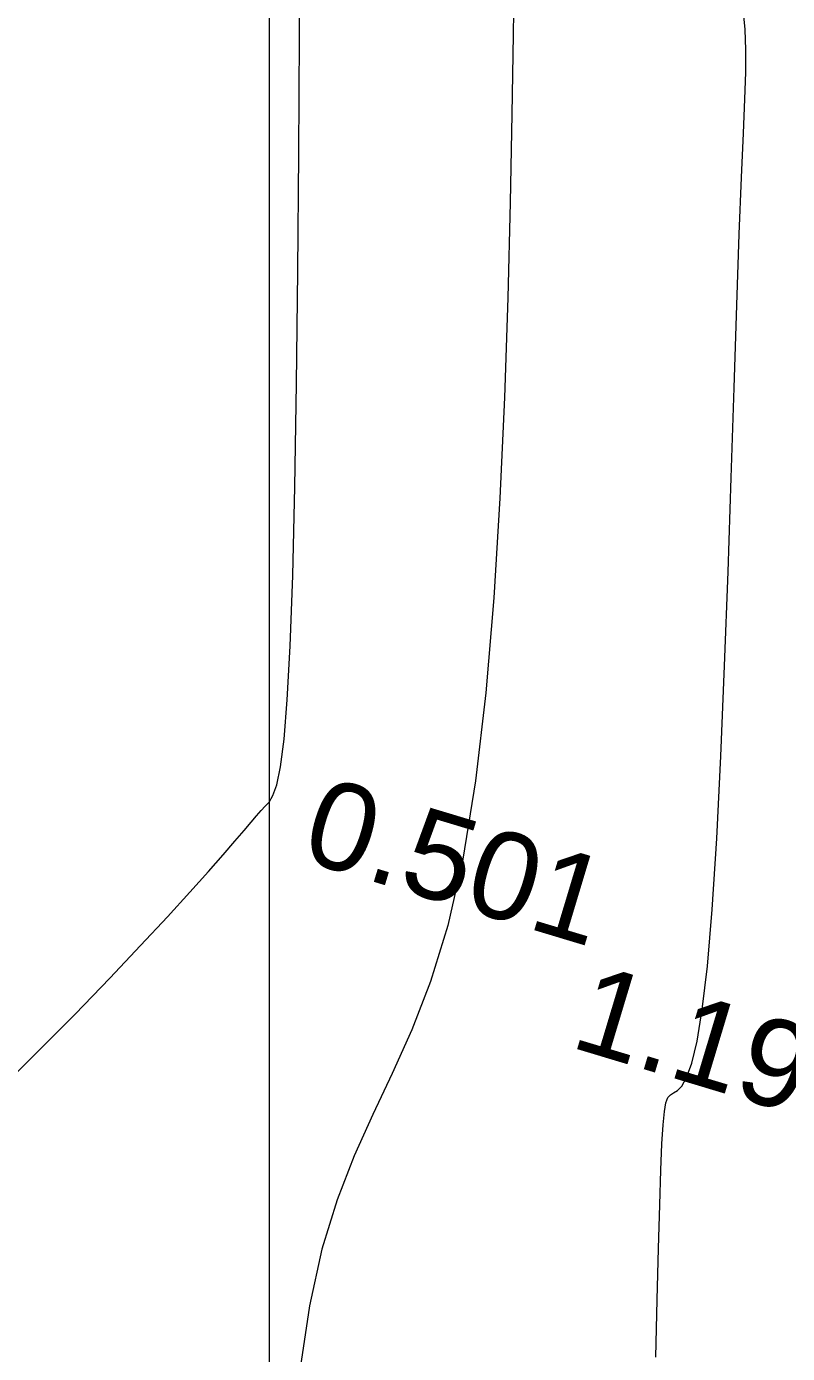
# Model space of a CAD drawing. Header units: millimetres. Extents: x -24439 to 198341, y -52871 to 149926.
# Drawn here: x 139109 to 144340, y 68062 to 77183 of the extents above; entities that cross this region are included whole.
import ezdxf

# ---------------------------------------------------------------- set-up
doc = ezdxf.new("R2010")
doc.units = ezdxf.units.MM
doc.linetypes.add('NET VAN', pattern=[1.06, 0.53, -0.53])
for name, color, linetype, lineweight in [('A-DETL-GENF-2', 9, 'NET VAN', 9), ('A-FLOR', 192, 'Continuous', 9), ('G-IMPT-1', 9, 'Continuous', 9), ('G-IMPT-6', 7, 'Continuous', 9)]:
    doc.layers.add(name, color=color, linetype=linetype, lineweight=lineweight)
doc.styles.add('Arial_1', font='arial_0.ttf', dxfattribs={"height": 600})

# ---------------------------------------------------------------- blocks, each defined once
blk = doc.blocks.new('NCV_TKCS_251209_TONG THE HIEN TRANG SAN DUONG - NCV_TKCS_HIEN TRANG_251209a_dwg-1612995-TKCS_MB ĐỊNH VỊ CAO ĐỘ THIẾT KẾ')
at = {"layer": 'G-IMPT-1', "flags": 128}
for points in [[(563611533.9, 1145052182.9), (563611430.4, 1145052562.1), (563611337.5, 1145052902.7), (563611259, 1145053192.5), (563611197.7, 1145053422.6), (563611152.5, 1145053597.8), (563611122, 1145053726.3), (563611104.3, 1145053816.4), (563611097.8, 1145053876.3), (563611100.7, 1145053914.4), (563611111.4, 1145053938.9), (563611128.1, 1145053958), (563611148.6, 1145053980.7), (563611168.7, 1145054018.4), (563611183.8, 1145054083.3), (563611189.2, 1145054187.5), (563611180.1, 1145054343.1), (563611152.1, 1145054562.2), (563611100.2, 1145054857), (563611020, 1145055239.5), (563610908.7, 1145055715.8), (563610772.2, 1145056266.9), (563610618.1, 1145056867.7), (563610454.3, 1145057493), (563610288.6, 1145058117.8), (563610128.9, 1145058716.9), (563609982.8, 1145059265.2), (563609858.1, 1145059737.6), (563609760.4, 1145060116.1), (563609685.8, 1145060410.7), (563609627.8, 1145060638.8), (563609580.3, 1145060817.6), (563609536.9, 1145060964.3), (563609491.5, 1145061096.1), (563609437.7, 1145061230.3)], [(563607842, 1145061066.1), (563607975.2, 1145060601.8), (563608123.4, 1145060078.2), (563608287.2, 1145059493.3), (563608460.6, 1145058860.9), (563608636.1, 1145058199), (563608806, 1145057525.7), (563608962.7, 1145056859), (563609098.7, 1145056216.7), (563609206.4, 1145055617), (563609278, 1145055077.7), (563609309.1, 1145054611.3), (563609306.2, 1145054207.7), (563609279.3, 1145053851.4), (563609238, 1145053526.6), (563609192, 1145053217.8), (563609151, 1145052909.2), (563609124.9, 1145052585.3), (563609123.2, 1145052230.5), (563609153.6, 1145051833.8), (563609215, 1145051403.4)], [(563606656.5, 1145052592.1), (563606854.1, 1145052954.2), (563607031.8, 1145053289.1), (563607189.6, 1145053594.9), (563607327.8, 1145053869.8), (563607446.6, 1145054111.9), (563607546.2, 1145054319.4), (563607627.1, 1145054491.3), (563607691.5, 1145054631.1), (563607741.9, 1145054742.9), (563607780.8, 1145054831), (563607810.6, 1145054899.8), (563607833.9, 1145054953.5), (563607853.3, 1145054996.4), (563607871.1, 1145055032.8), (563607888.6, 1145055068.9), (563607901.8, 1145055118.8), (563607905.5, 1145055198.6), (563607894.4, 1145055324.2), (563607863.1, 1145055511.8), (563607806.4, 1145055777.3), (563607719.1, 1145056136.8), (563607595.7, 1145056606.3), (563607433.7, 1145057193.8), (563607240.3, 1145057875.6), (563607025.6, 1145058619.7), (563606799.4, 1145059394.4), (563606571.6, 1145060167.8), (563606352.2, 1145060908.1)]]:
    blk.add_lwpolyline(points, dxfattribs=at)
at = {"layer": 'G-IMPT-6', "char_height": 600, "width": 2511.846, "attachment_point": 1, "line_spacing_factor": 0.941778, "style": 'Arial_1'}
for s, insert in [('0.501', (563608193.8, 1145055351.5)), ('1.193', (563610342.5, 1145054653.8))]:
    blk.add_mtext(s, dxfattribs=dict(at, insert=insert))
blk = doc.blocks.new('NCV_TKCS_251209_TONG THE HIEN TRANG SAN DUONG - NCV_TKCS_251209_TONG THE HIEN TRANG SAN DUONG-1605292-TKCS_MB ĐỊNH VỊ CAO ĐỘ THIẾT KẾ')
at = {"rotation": 343.2379237072182}
blk.add_blockref('NCV_TKCS_251209_TONG THE HIEN TRANG SAN DUONG - NCV_TKCS_HIEN TRANG_251209a_dwg-1612995-TKCS_MB ĐỊNH VỊ CAO ĐỘ THIẾT KẾ', (-869777547.7, -933796958.8), dxfattribs=at)

msp = doc.modelspace()

# ---------------------------------------------------------------- linework, layer by layer
at = {"layer": 'A-FLOR'}
msp.add_line((140779.3, -3771.3), (140779.3, 77336.3), dxfattribs=at)

# ---------------------------------------------------------------- block references
at = {"layer": 'A-DETL-GENF-2'}
msp.add_blockref('NCV_TKCS_251209_TONG THE HIEN TRANG SAN DUONG - NCV_TKCS_251209_TONG THE HIEN TRANG SAN DUONG-1605292-TKCS_MB ĐỊNH VỊ CAO ĐỘ THIẾT KẾ', (26103.5, 9888.2), dxfattribs=at)

doc.saveas('drawing.dxf')
